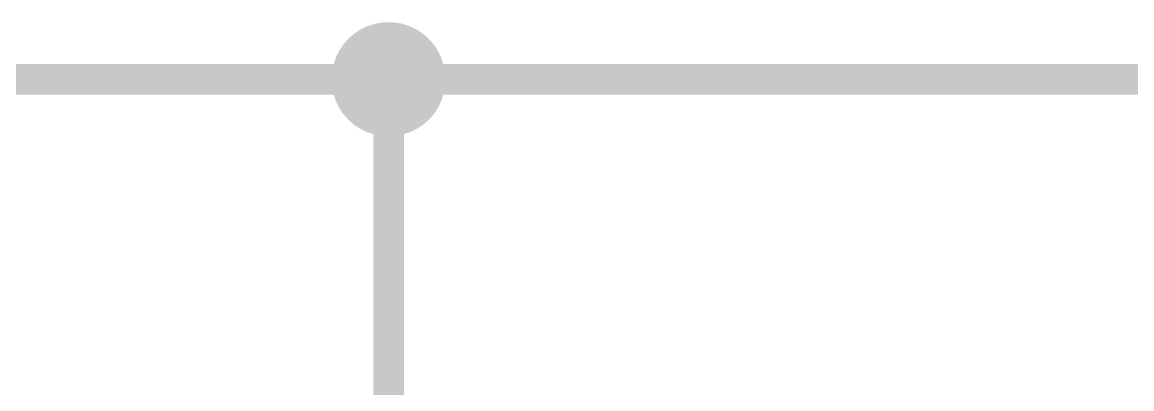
# Model space of a CAD drawing. Header units: millimetres. Extents: x 0 to 9.5, y 0 to 7.5.
# Drawn here: x 1.4595 to 1.8866, y 5.2808 to 5.4219 of the extents above; entities that cross this region are included whole.
import ezdxf

# ---------------------------------------------------------------- set-up
doc = ezdxf.new("R2010")
doc.units = ezdxf.units.MM
doc.header["$MEASUREMENT"] = 0
doc.layers.add('Sheet', color=255, linetype='Continuous')

msp = doc.modelspace()

# ---------------------------------------------------------------- linework, layer by layer
at = {"layer": 'Sheet'}
for points, const_width in [([(1.58052, 5.39995), (1.58052, 5.401), (1.58062, 5.40204), (1.58073, 5.40298), (1.58094, 5.40402), (1.58114, 5.40496), (1.58146, 5.4059), (1.58177, 5.40683), (1.58208, 5.40777), (1.5825, 5.40861), (1.58292, 5.40954), (1.58344, 5.41038), (1.58396, 5.41111), (1.58448, 5.41194), (1.58511, 5.41267), (1.58573, 5.4134), (1.58636, 5.41413), (1.58709, 5.41476), (1.58781, 5.41538), (1.58854, 5.41601), (1.58938, 5.41653), (1.59011, 5.41705), (1.59094, 5.41757), (1.59188, 5.41799), (1.59271, 5.4184), (1.59365, 5.41872), (1.59459, 5.41903), (1.59553, 5.41934), (1.59647, 5.41955), (1.59751, 5.41976), (1.59845, 5.41986), (1.59949, 5.41997), (1.60053, 5.41997)], 0.0039), ([(1.58052, 5.39995), (1.58052, 5.401), (1.58062, 5.40204), (1.58073, 5.40298), (1.58094, 5.40402), (1.58114, 5.40496), (1.58146, 5.4059), (1.58177, 5.40683), (1.58208, 5.40777), (1.5825, 5.40861), (1.58292, 5.40954), (1.58344, 5.41038), (1.58396, 5.41111), (1.58448, 5.41194), (1.58511, 5.41267), (1.58573, 5.4134), (1.58636, 5.41413), (1.58709, 5.41476), (1.58781, 5.41538), (1.58854, 5.41601), (1.58938, 5.41653), (1.59011, 5.41705), (1.59094, 5.41757), (1.59188, 5.41799), (1.59271, 5.4184), (1.59365, 5.41872), (1.59459, 5.41903), (1.59553, 5.41934), (1.59647, 5.41955), (1.59751, 5.41976), (1.59845, 5.41986), (1.59949, 5.41997), (1.60053, 5.41997)], 0.0039), ([(1.58052, 5.39995), (1.58052, 5.401), (1.58062, 5.40204), (1.58073, 5.40298), (1.58094, 5.40402), (1.58114, 5.40496), (1.58146, 5.4059), (1.58177, 5.40683), (1.58208, 5.40777), (1.5825, 5.40861), (1.58292, 5.40954), (1.58344, 5.41038), (1.58396, 5.41111), (1.58448, 5.41194), (1.58511, 5.41267), (1.58573, 5.4134), (1.58636, 5.41413), (1.58709, 5.41476), (1.58781, 5.41538), (1.58854, 5.41601), (1.58938, 5.41653), (1.59011, 5.41705), (1.59094, 5.41757), (1.59188, 5.41799), (1.59271, 5.4184), (1.59365, 5.41872), (1.59459, 5.41903), (1.59553, 5.41934), (1.59647, 5.41955), (1.59751, 5.41976), (1.59845, 5.41986), (1.59949, 5.41997), (1.60053, 5.41997)], 0.0039), ([(1.58052, 5.39995), (1.58052, 5.401), (1.58062, 5.40204), (1.58073, 5.40298), (1.58094, 5.40402), (1.58114, 5.40496), (1.58146, 5.4059), (1.58177, 5.40683), (1.58208, 5.40777), (1.5825, 5.40861), (1.58292, 5.40954), (1.58344, 5.41038), (1.58396, 5.41111), (1.58448, 5.41194), (1.58511, 5.41267), (1.58573, 5.4134), (1.58636, 5.41413), (1.58709, 5.41476), (1.58781, 5.41538), (1.58854, 5.41601), (1.58938, 5.41653), (1.59011, 5.41705), (1.59094, 5.41757), (1.59188, 5.41799), (1.59271, 5.4184), (1.59365, 5.41872), (1.59459, 5.41903), (1.59553, 5.41934), (1.59647, 5.41955), (1.59751, 5.41976), (1.59845, 5.41986), (1.59949, 5.41997), (1.60053, 5.41997)], 0.0039), ([(1.58052, 5.39995), (1.58052, 5.401), (1.58062, 5.40204), (1.58073, 5.40298), (1.58094, 5.40402), (1.58114, 5.40496), (1.58146, 5.4059), (1.58177, 5.40683), (1.58208, 5.40777), (1.5825, 5.40861), (1.58292, 5.40954), (1.58344, 5.41038), (1.58396, 5.41111), (1.58448, 5.41194), (1.58511, 5.41267), (1.58573, 5.4134), (1.58636, 5.41413), (1.58709, 5.41476), (1.58781, 5.41538), (1.58854, 5.41601), (1.58938, 5.41653), (1.59011, 5.41705), (1.59094, 5.41757), (1.59188, 5.41799), (1.59271, 5.4184), (1.59365, 5.41872), (1.59459, 5.41903), (1.59553, 5.41934), (1.59647, 5.41955), (1.59751, 5.41976), (1.59845, 5.41986), (1.59949, 5.41997), (1.60053, 5.41997)], 0.0039), ([(1.58052, 5.39995), (1.58052, 5.401), (1.58062, 5.40204), (1.58073, 5.40298), (1.58094, 5.40402), (1.58114, 5.40496), (1.58146, 5.4059), (1.58177, 5.40683), (1.58208, 5.40777), (1.5825, 5.40861), (1.58292, 5.40954), (1.58344, 5.41038), (1.58396, 5.41111), (1.58448, 5.41194), (1.58511, 5.41267), (1.58573, 5.4134), (1.58636, 5.41413), (1.58709, 5.41476), (1.58781, 5.41538), (1.58854, 5.41601), (1.58938, 5.41653), (1.59011, 5.41705), (1.59094, 5.41757), (1.59188, 5.41799), (1.59271, 5.4184), (1.59365, 5.41872), (1.59459, 5.41903), (1.59553, 5.41934), (1.59647, 5.41955), (1.59751, 5.41976), (1.59845, 5.41986), (1.59949, 5.41997), (1.60053, 5.41997)], 0.0039), ([(1.58052, 5.39995), (1.58052, 5.401), (1.58062, 5.40204), (1.58073, 5.40298), (1.58094, 5.40402), (1.58114, 5.40496), (1.58146, 5.4059), (1.58177, 5.40683), (1.58208, 5.40777), (1.5825, 5.40861), (1.58292, 5.40954), (1.58344, 5.41038), (1.58396, 5.41111), (1.58448, 5.41194), (1.58511, 5.41267), (1.58573, 5.4134), (1.58636, 5.41413), (1.58709, 5.41476), (1.58781, 5.41538), (1.58854, 5.41601), (1.58938, 5.41653), (1.59011, 5.41705), (1.59094, 5.41757), (1.59188, 5.41799), (1.59271, 5.4184), (1.59365, 5.41872), (1.59459, 5.41903), (1.59553, 5.41934), (1.59647, 5.41955), (1.59751, 5.41976), (1.59845, 5.41986), (1.59949, 5.41997), (1.60053, 5.41997)], 0.0039), ([(1.58052, 5.39995), (1.58052, 5.401), (1.58062, 5.40204), (1.58073, 5.40298), (1.58094, 5.40402), (1.58114, 5.40496), (1.58146, 5.4059), (1.58177, 5.40683), (1.58208, 5.40777), (1.5825, 5.40861), (1.58292, 5.40954), (1.58344, 5.41038), (1.58396, 5.41111), (1.58448, 5.41194), (1.58511, 5.41267), (1.58573, 5.4134), (1.58636, 5.41413), (1.58709, 5.41476), (1.58781, 5.41538), (1.58854, 5.41601), (1.58938, 5.41653), (1.59011, 5.41705), (1.59094, 5.41757), (1.59188, 5.41799), (1.59271, 5.4184), (1.59365, 5.41872), (1.59459, 5.41903), (1.59553, 5.41934), (1.59647, 5.41955), (1.59751, 5.41976), (1.59845, 5.41986), (1.59949, 5.41997), (1.60053, 5.41997)], 0.0039), ([(1.58052, 5.39995), (1.58052, 5.401), (1.58062, 5.40204), (1.58073, 5.40298), (1.58094, 5.40402), (1.58114, 5.40496), (1.58146, 5.4059), (1.58177, 5.40683), (1.58208, 5.40777), (1.5825, 5.40861), (1.58292, 5.40954), (1.58344, 5.41038), (1.58396, 5.41111), (1.58448, 5.41194), (1.58511, 5.41267), (1.58573, 5.4134), (1.58636, 5.41413), (1.58709, 5.41476), (1.58781, 5.41538), (1.58854, 5.41601), (1.58938, 5.41653), (1.59011, 5.41705), (1.59094, 5.41757), (1.59188, 5.41799), (1.59271, 5.4184), (1.59365, 5.41872), (1.59459, 5.41903), (1.59553, 5.41934), (1.59647, 5.41955), (1.59751, 5.41976), (1.59845, 5.41986), (1.59949, 5.41997), (1.60053, 5.41997)], 0.0039), ([(1.58052, 5.39995), (1.58052, 5.401), (1.58062, 5.40204), (1.58073, 5.40298), (1.58094, 5.40402), (1.58114, 5.40496), (1.58146, 5.4059), (1.58177, 5.40683), (1.58208, 5.40777), (1.5825, 5.40861), (1.58292, 5.40954), (1.58344, 5.41038), (1.58396, 5.41111), (1.58448, 5.41194), (1.58511, 5.41267), (1.58573, 5.4134), (1.58636, 5.41413), (1.58709, 5.41476), (1.58781, 5.41538), (1.58854, 5.41601), (1.58938, 5.41653), (1.59011, 5.41705), (1.59094, 5.41757), (1.59188, 5.41799), (1.59271, 5.4184), (1.59365, 5.41872), (1.59459, 5.41903), (1.59553, 5.41934), (1.59647, 5.41955), (1.59751, 5.41976), (1.59845, 5.41986), (1.59949, 5.41997), (1.60053, 5.41997)], 0.0039), ([(1.58052, 5.39995), (1.58052, 5.401), (1.58062, 5.40204), (1.58073, 5.40298), (1.58094, 5.40402), (1.58114, 5.40496), (1.58146, 5.4059), (1.58177, 5.40683), (1.58208, 5.40777), (1.5825, 5.40861), (1.58292, 5.40954), (1.58344, 5.41038), (1.58396, 5.41111), (1.58448, 5.41194), (1.58511, 5.41267), (1.58573, 5.4134), (1.58636, 5.41413), (1.58709, 5.41476), (1.58781, 5.41538), (1.58854, 5.41601), (1.58938, 5.41653), (1.59011, 5.41705), (1.59094, 5.41757), (1.59188, 5.41799), (1.59271, 5.4184), (1.59365, 5.41872), (1.59459, 5.41903), (1.59553, 5.41934), (1.59647, 5.41955), (1.59751, 5.41976), (1.59845, 5.41986), (1.59949, 5.41997), (1.60053, 5.41997)], 0.0039), ([(1.58052, 5.39995), (1.58052, 5.401), (1.58062, 5.40204), (1.58073, 5.40298), (1.58094, 5.40402), (1.58114, 5.40496), (1.58146, 5.4059), (1.58177, 5.40683), (1.58208, 5.40777), (1.5825, 5.40861), (1.58292, 5.40954), (1.58344, 5.41038), (1.58396, 5.41111), (1.58448, 5.41194), (1.58511, 5.41267), (1.58573, 5.4134), (1.58636, 5.41413), (1.58709, 5.41476), (1.58781, 5.41538), (1.58854, 5.41601), (1.58938, 5.41653), (1.59011, 5.41705), (1.59094, 5.41757), (1.59188, 5.41799), (1.59271, 5.4184), (1.59365, 5.41872), (1.59459, 5.41903), (1.59553, 5.41934), (1.59647, 5.41955), (1.59751, 5.41976), (1.59845, 5.41986), (1.59949, 5.41997), (1.60053, 5.41997)], 0.0039), ([(1.60053, 5.41997), (1.60053, 5.41997)], 0.0039), ([(1.60053, 5.41997), (1.60157, 5.41997), (1.60261, 5.41986), (1.60355, 5.41976), (1.60459, 5.41955), (1.60553, 5.41934), (1.60647, 5.41903), (1.60741, 5.41872), (1.60835, 5.4184), (1.60918, 5.41799), (1.61001, 5.41757), (1.61085, 5.41705), (1.61168, 5.41653), (1.61241, 5.41601), (1.61324, 5.41538), (1.61397, 5.41476), (1.6146, 5.41413), (1.61533, 5.4134), (1.61595, 5.41267), (1.61648, 5.41194), (1.6171, 5.41111), (1.61752, 5.41038), (1.61804, 5.40954), (1.61846, 5.40861), (1.61887, 5.40777), (1.61919, 5.40683), (1.6195, 5.4059), (1.61981, 5.40496), (1.62002, 5.40402), (1.62023, 5.40298), (1.62033, 5.40204), (1.62044, 5.401), (1.62044, 5.39995)], 0.0039), ([(1.60053, 5.41997), (1.60053, 5.41997)], 0.0039), ([(1.60053, 5.41997), (1.60157, 5.41997), (1.60261, 5.41986), (1.60355, 5.41976), (1.60459, 5.41955), (1.60553, 5.41934), (1.60647, 5.41903), (1.60741, 5.41872), (1.60835, 5.4184), (1.60918, 5.41799), (1.61001, 5.41757), (1.61085, 5.41705), (1.61168, 5.41653), (1.61241, 5.41601), (1.61324, 5.41538), (1.61397, 5.41476), (1.6146, 5.41413), (1.61533, 5.4134), (1.61595, 5.41267), (1.61648, 5.41194), (1.6171, 5.41111), (1.61752, 5.41038), (1.61804, 5.40954), (1.61846, 5.40861), (1.61887, 5.40777), (1.61919, 5.40683), (1.6195, 5.4059), (1.61981, 5.40496), (1.62002, 5.40402), (1.62023, 5.40298), (1.62033, 5.40204), (1.62044, 5.401), (1.62044, 5.39995)], 0.0039), ([(1.60053, 5.41997), (1.60053, 5.41997)], 0.0039), ([(1.60053, 5.41997), (1.60157, 5.41997), (1.60261, 5.41986), (1.60355, 5.41976), (1.60459, 5.41955), (1.60553, 5.41934), (1.60647, 5.41903), (1.60741, 5.41872), (1.60835, 5.4184), (1.60918, 5.41799), (1.61001, 5.41757), (1.61085, 5.41705), (1.61168, 5.41653), (1.61241, 5.41601), (1.61324, 5.41538), (1.61397, 5.41476), (1.6146, 5.41413), (1.61533, 5.4134), (1.61595, 5.41267), (1.61648, 5.41194), (1.6171, 5.41111), (1.61752, 5.41038), (1.61804, 5.40954), (1.61846, 5.40861), (1.61887, 5.40777), (1.61919, 5.40683), (1.6195, 5.4059), (1.61981, 5.40496), (1.62002, 5.40402), (1.62023, 5.40298), (1.62033, 5.40204), (1.62044, 5.401), (1.62044, 5.39995)], 0.0039), ([(1.60053, 5.41997), (1.60053, 5.41997)], 0.0039), ([(1.60053, 5.41997), (1.60157, 5.41997), (1.60261, 5.41986), (1.60355, 5.41976), (1.60459, 5.41955), (1.60553, 5.41934), (1.60647, 5.41903), (1.60741, 5.41872), (1.60835, 5.4184), (1.60918, 5.41799), (1.61001, 5.41757), (1.61085, 5.41705), (1.61168, 5.41653), (1.61241, 5.41601), (1.61324, 5.41538), (1.61397, 5.41476), (1.6146, 5.41413), (1.61533, 5.4134), (1.61595, 5.41267), (1.61648, 5.41194), (1.6171, 5.41111), (1.61752, 5.41038), (1.61804, 5.40954), (1.61846, 5.40861), (1.61887, 5.40777), (1.61919, 5.40683), (1.6195, 5.4059), (1.61981, 5.40496), (1.62002, 5.40402), (1.62023, 5.40298), (1.62033, 5.40204), (1.62044, 5.401), (1.62044, 5.39995)], 0.0039), ([(1.60053, 5.41997), (1.60053, 5.41997)], 0.0039), ([(1.60053, 5.41997), (1.60157, 5.41997), (1.60261, 5.41986), (1.60355, 5.41976), (1.60459, 5.41955), (1.60553, 5.41934), (1.60647, 5.41903), (1.60741, 5.41872), (1.60835, 5.4184), (1.60918, 5.41799), (1.61001, 5.41757), (1.61085, 5.41705), (1.61168, 5.41653), (1.61241, 5.41601), (1.61324, 5.41538), (1.61397, 5.41476), (1.6146, 5.41413), (1.61533, 5.4134), (1.61595, 5.41267), (1.61648, 5.41194), (1.6171, 5.41111), (1.61752, 5.41038), (1.61804, 5.40954), (1.61846, 5.40861), (1.61887, 5.40777), (1.61919, 5.40683), (1.6195, 5.4059), (1.61981, 5.40496), (1.62002, 5.40402), (1.62023, 5.40298), (1.62033, 5.40204), (1.62044, 5.401), (1.62044, 5.39995)], 0.0039), ([(1.60053, 5.41997), (1.60053, 5.41997)], 0.0039), ([(1.60053, 5.41997), (1.60157, 5.41997), (1.60261, 5.41986), (1.60355, 5.41976), (1.60459, 5.41955), (1.60553, 5.41934), (1.60647, 5.41903), (1.60741, 5.41872), (1.60835, 5.4184), (1.60918, 5.41799), (1.61001, 5.41757), (1.61085, 5.41705), (1.61168, 5.41653), (1.61241, 5.41601), (1.61324, 5.41538), (1.61397, 5.41476), (1.6146, 5.41413), (1.61533, 5.4134), (1.61595, 5.41267), (1.61648, 5.41194), (1.6171, 5.41111), (1.61752, 5.41038), (1.61804, 5.40954), (1.61846, 5.40861), (1.61887, 5.40777), (1.61919, 5.40683), (1.6195, 5.4059), (1.61981, 5.40496), (1.62002, 5.40402), (1.62023, 5.40298), (1.62033, 5.40204), (1.62044, 5.401), (1.62044, 5.39995)], 0.0039), ([(1.60053, 5.41997), (1.60053, 5.41997)], 0.0039), ([(1.60053, 5.41997), (1.60157, 5.41997), (1.60261, 5.41986), (1.60355, 5.41976), (1.60459, 5.41955), (1.60553, 5.41934), (1.60647, 5.41903), (1.60741, 5.41872), (1.60835, 5.4184), (1.60918, 5.41799), (1.61001, 5.41757), (1.61085, 5.41705), (1.61168, 5.41653), (1.61241, 5.41601), (1.61324, 5.41538), (1.61397, 5.41476), (1.6146, 5.41413), (1.61533, 5.4134), (1.61595, 5.41267), (1.61648, 5.41194), (1.6171, 5.41111), (1.61752, 5.41038), (1.61804, 5.40954), (1.61846, 5.40861), (1.61887, 5.40777), (1.61919, 5.40683), (1.6195, 5.4059), (1.61981, 5.40496), (1.62002, 5.40402), (1.62023, 5.40298), (1.62033, 5.40204), (1.62044, 5.401), (1.62044, 5.39995)], 0.0039), ([(1.60053, 5.41997), (1.60053, 5.41997)], 0.0039), ([(1.60053, 5.41997), (1.60157, 5.41997), (1.60261, 5.41986), (1.60355, 5.41976), (1.60459, 5.41955), (1.60553, 5.41934), (1.60647, 5.41903), (1.60741, 5.41872), (1.60835, 5.4184), (1.60918, 5.41799), (1.61001, 5.41757), (1.61085, 5.41705), (1.61168, 5.41653), (1.61241, 5.41601), (1.61324, 5.41538), (1.61397, 5.41476), (1.6146, 5.41413), (1.61533, 5.4134), (1.61595, 5.41267), (1.61648, 5.41194), (1.6171, 5.41111), (1.61752, 5.41038), (1.61804, 5.40954), (1.61846, 5.40861), (1.61887, 5.40777), (1.61919, 5.40683), (1.6195, 5.4059), (1.61981, 5.40496), (1.62002, 5.40402), (1.62023, 5.40298), (1.62033, 5.40204), (1.62044, 5.401), (1.62044, 5.39995)], 0.0039), ([(1.60053, 5.41997), (1.60053, 5.41997)], 0.0039), ([(1.60053, 5.41997), (1.60157, 5.41997), (1.60261, 5.41986), (1.60355, 5.41976), (1.60459, 5.41955), (1.60553, 5.41934), (1.60647, 5.41903), (1.60741, 5.41872), (1.60835, 5.4184), (1.60918, 5.41799), (1.61001, 5.41757), (1.61085, 5.41705), (1.61168, 5.41653), (1.61241, 5.41601), (1.61324, 5.41538), (1.61397, 5.41476), (1.6146, 5.41413), (1.61533, 5.4134), (1.61595, 5.41267), (1.61648, 5.41194), (1.6171, 5.41111), (1.61752, 5.41038), (1.61804, 5.40954), (1.61846, 5.40861), (1.61887, 5.40777), (1.61919, 5.40683), (1.6195, 5.4059), (1.61981, 5.40496), (1.62002, 5.40402), (1.62023, 5.40298), (1.62033, 5.40204), (1.62044, 5.401), (1.62044, 5.39995)], 0.0039), ([(1.60053, 5.41997), (1.60053, 5.41997)], 0.0039), ([(1.60053, 5.41997), (1.60157, 5.41997), (1.60261, 5.41986), (1.60355, 5.41976), (1.60459, 5.41955), (1.60553, 5.41934), (1.60647, 5.41903), (1.60741, 5.41872), (1.60835, 5.4184), (1.60918, 5.41799), (1.61001, 5.41757), (1.61085, 5.41705), (1.61168, 5.41653), (1.61241, 5.41601), (1.61324, 5.41538), (1.61397, 5.41476), (1.6146, 5.41413), (1.61533, 5.4134), (1.61595, 5.41267), (1.61648, 5.41194), (1.6171, 5.41111), (1.61752, 5.41038), (1.61804, 5.40954), (1.61846, 5.40861), (1.61887, 5.40777), (1.61919, 5.40683), (1.6195, 5.4059), (1.61981, 5.40496), (1.62002, 5.40402), (1.62023, 5.40298), (1.62033, 5.40204), (1.62044, 5.401), (1.62044, 5.39995)], 0.0039), ([(1.60053, 5.41997), (1.60053, 5.41997)], 0.0039), ([(1.60053, 5.41997), (1.60157, 5.41997), (1.60261, 5.41986), (1.60355, 5.41976), (1.60459, 5.41955), (1.60553, 5.41934), (1.60647, 5.41903), (1.60741, 5.41872), (1.60835, 5.4184), (1.60918, 5.41799), (1.61001, 5.41757), (1.61085, 5.41705), (1.61168, 5.41653), (1.61241, 5.41601), (1.61324, 5.41538), (1.61397, 5.41476), (1.6146, 5.41413), (1.61533, 5.4134), (1.61595, 5.41267), (1.61648, 5.41194), (1.6171, 5.41111), (1.61752, 5.41038), (1.61804, 5.40954), (1.61846, 5.40861), (1.61887, 5.40777), (1.61919, 5.40683), (1.6195, 5.4059), (1.61981, 5.40496), (1.62002, 5.40402), (1.62023, 5.40298), (1.62033, 5.40204), (1.62044, 5.401), (1.62044, 5.39995)], 0.0039), ([(1.60053, 5.41997), (1.60053, 5.41997)], 0.0039), ([(1.60053, 5.41997), (1.60157, 5.41997), (1.60261, 5.41986), (1.60355, 5.41976), (1.60459, 5.41955), (1.60553, 5.41934), (1.60647, 5.41903), (1.60741, 5.41872), (1.60835, 5.4184), (1.60918, 5.41799), (1.61001, 5.41757), (1.61085, 5.41705), (1.61168, 5.41653), (1.61241, 5.41601), (1.61324, 5.41538), (1.61397, 5.41476), (1.6146, 5.41413), (1.61533, 5.4134), (1.61595, 5.41267), (1.61648, 5.41194), (1.6171, 5.41111), (1.61752, 5.41038), (1.61804, 5.40954), (1.61846, 5.40861), (1.61887, 5.40777), (1.61919, 5.40683), (1.6195, 5.4059), (1.61981, 5.40496), (1.62002, 5.40402), (1.62023, 5.40298), (1.62033, 5.40204), (1.62044, 5.401), (1.62044, 5.39995)], 0.0039), ([(0.80063, 5.39995), (0.90058, 5.39995), (1.60053, 5.39995)], 0.0118), ([(1.60053, 5.39995), (2.20043, 5.39995), (2.20043, 5.29999)], 0.0118), ([(1.60053, 5.39995), (1.60053, 5.19992)], 0.0118), ([(1.60053, 5.37994), (1.59949, 5.37994), (1.59845, 5.38005), (1.59751, 5.38015), (1.59647, 5.38036), (1.59553, 5.38057), (1.59459, 5.38088), (1.59365, 5.38119), (1.59271, 5.3815), (1.59188, 5.38192), (1.59094, 5.38234), (1.59011, 5.38286), (1.58938, 5.38338), (1.58854, 5.3839), (1.58781, 5.38453), (1.58709, 5.38515), (1.58636, 5.38578), (1.58573, 5.38651), (1.58511, 5.38724), (1.58448, 5.38797), (1.58396, 5.3888), (1.58344, 5.38953), (1.58292, 5.39036), (1.5825, 5.3913), (1.58208, 5.39214), (1.58177, 5.39307), (1.58146, 5.39401), (1.58114, 5.39495), (1.58094, 5.39589), (1.58073, 5.39693), (1.58062, 5.39787), (1.58052, 5.39891), (1.58052, 5.39995)], 0.0039), ([(1.58052, 5.39995), (1.58052, 5.39995)], 0.0039), ([(1.60053, 5.37994), (1.59949, 5.37994), (1.59845, 5.38005), (1.59751, 5.38015), (1.59647, 5.38036), (1.59553, 5.38057), (1.59459, 5.38088), (1.59365, 5.38119), (1.59271, 5.3815), (1.59188, 5.38192), (1.59094, 5.38234), (1.59011, 5.38286), (1.58938, 5.38338), (1.58854, 5.3839), (1.58781, 5.38453), (1.58709, 5.38515), (1.58636, 5.38578), (1.58573, 5.38651), (1.58511, 5.38724), (1.58448, 5.38797), (1.58396, 5.3888), (1.58344, 5.38953), (1.58292, 5.39036), (1.5825, 5.3913), (1.58208, 5.39214), (1.58177, 5.39307), (1.58146, 5.39401), (1.58114, 5.39495), (1.58094, 5.39589), (1.58073, 5.39693), (1.58062, 5.39787), (1.58052, 5.39891), (1.58052, 5.39995)], 0.0039), ([(1.58052, 5.39995), (1.58052, 5.39995)], 0.0039), ([(1.60053, 5.37994), (1.59949, 5.37994), (1.59845, 5.38005), (1.59751, 5.38015), (1.59647, 5.38036), (1.59553, 5.38057), (1.59459, 5.38088), (1.59365, 5.38119), (1.59271, 5.3815), (1.59188, 5.38192), (1.59094, 5.38234), (1.59011, 5.38286), (1.58938, 5.38338), (1.58854, 5.3839), (1.58781, 5.38453), (1.58709, 5.38515), (1.58636, 5.38578), (1.58573, 5.38651), (1.58511, 5.38724), (1.58448, 5.38797), (1.58396, 5.3888), (1.58344, 5.38953), (1.58292, 5.39036), (1.5825, 5.3913), (1.58208, 5.39214), (1.58177, 5.39307), (1.58146, 5.39401), (1.58114, 5.39495), (1.58094, 5.39589), (1.58073, 5.39693), (1.58062, 5.39787), (1.58052, 5.39891), (1.58052, 5.39995)], 0.0039), ([(1.58052, 5.39995), (1.58052, 5.39995)], 0.0039), ([(1.60053, 5.37994), (1.59949, 5.37994), (1.59845, 5.38005), (1.59751, 5.38015), (1.59647, 5.38036), (1.59553, 5.38057), (1.59459, 5.38088), (1.59365, 5.38119), (1.59271, 5.3815), (1.59188, 5.38192), (1.59094, 5.38234), (1.59011, 5.38286), (1.58938, 5.38338), (1.58854, 5.3839), (1.58781, 5.38453), (1.58709, 5.38515), (1.58636, 5.38578), (1.58573, 5.38651), (1.58511, 5.38724), (1.58448, 5.38797), (1.58396, 5.3888), (1.58344, 5.38953), (1.58292, 5.39036), (1.5825, 5.3913), (1.58208, 5.39214), (1.58177, 5.39307), (1.58146, 5.39401), (1.58114, 5.39495), (1.58094, 5.39589), (1.58073, 5.39693), (1.58062, 5.39787), (1.58052, 5.39891), (1.58052, 5.39995)], 0.0039), ([(1.58052, 5.39995), (1.58052, 5.39995)], 0.0039), ([(1.60053, 5.37994), (1.59949, 5.37994), (1.59845, 5.38005), (1.59751, 5.38015), (1.59647, 5.38036), (1.59553, 5.38057), (1.59459, 5.38088), (1.59365, 5.38119), (1.59271, 5.3815), (1.59188, 5.38192), (1.59094, 5.38234), (1.59011, 5.38286), (1.58938, 5.38338), (1.58854, 5.3839), (1.58781, 5.38453), (1.58709, 5.38515), (1.58636, 5.38578), (1.58573, 5.38651), (1.58511, 5.38724), (1.58448, 5.38797), (1.58396, 5.3888), (1.58344, 5.38953), (1.58292, 5.39036), (1.5825, 5.3913), (1.58208, 5.39214), (1.58177, 5.39307), (1.58146, 5.39401), (1.58114, 5.39495), (1.58094, 5.39589), (1.58073, 5.39693), (1.58062, 5.39787), (1.58052, 5.39891), (1.58052, 5.39995)], 0.0039), ([(1.58052, 5.39995), (1.58052, 5.39995)], 0.0039), ([(1.60053, 5.37994), (1.59949, 5.37994), (1.59845, 5.38005), (1.59751, 5.38015), (1.59647, 5.38036), (1.59553, 5.38057), (1.59459, 5.38088), (1.59365, 5.38119), (1.59271, 5.3815), (1.59188, 5.38192), (1.59094, 5.38234), (1.59011, 5.38286), (1.58938, 5.38338), (1.58854, 5.3839), (1.58781, 5.38453), (1.58709, 5.38515), (1.58636, 5.38578), (1.58573, 5.38651), (1.58511, 5.38724), (1.58448, 5.38797), (1.58396, 5.3888), (1.58344, 5.38953), (1.58292, 5.39036), (1.5825, 5.3913), (1.58208, 5.39214), (1.58177, 5.39307), (1.58146, 5.39401), (1.58114, 5.39495), (1.58094, 5.39589), (1.58073, 5.39693), (1.58062, 5.39787), (1.58052, 5.39891), (1.58052, 5.39995)], 0.0039), ([(1.58052, 5.39995), (1.58052, 5.39995)], 0.0039), ([(1.60053, 5.37994), (1.59949, 5.37994), (1.59845, 5.38005), (1.59751, 5.38015), (1.59647, 5.38036), (1.59553, 5.38057), (1.59459, 5.38088), (1.59365, 5.38119), (1.59271, 5.3815), (1.59188, 5.38192), (1.59094, 5.38234), (1.59011, 5.38286), (1.58938, 5.38338), (1.58854, 5.3839), (1.58781, 5.38453), (1.58709, 5.38515), (1.58636, 5.38578), (1.58573, 5.38651), (1.58511, 5.38724), (1.58448, 5.38797), (1.58396, 5.3888), (1.58344, 5.38953), (1.58292, 5.39036), (1.5825, 5.3913), (1.58208, 5.39214), (1.58177, 5.39307), (1.58146, 5.39401), (1.58114, 5.39495), (1.58094, 5.39589), (1.58073, 5.39693), (1.58062, 5.39787), (1.58052, 5.39891), (1.58052, 5.39995)], 0.0039), ([(1.58052, 5.39995), (1.58052, 5.39995)], 0.0039), ([(1.60053, 5.37994), (1.59949, 5.37994), (1.59845, 5.38005), (1.59751, 5.38015), (1.59647, 5.38036), (1.59553, 5.38057), (1.59459, 5.38088), (1.59365, 5.38119), (1.59271, 5.3815), (1.59188, 5.38192), (1.59094, 5.38234), (1.59011, 5.38286), (1.58938, 5.38338), (1.58854, 5.3839), (1.58781, 5.38453), (1.58709, 5.38515), (1.58636, 5.38578), (1.58573, 5.38651), (1.58511, 5.38724), (1.58448, 5.38797), (1.58396, 5.3888), (1.58344, 5.38953), (1.58292, 5.39036), (1.5825, 5.3913), (1.58208, 5.39214), (1.58177, 5.39307), (1.58146, 5.39401), (1.58114, 5.39495), (1.58094, 5.39589), (1.58073, 5.39693), (1.58062, 5.39787), (1.58052, 5.39891), (1.58052, 5.39995)], 0.0039), ([(1.58052, 5.39995), (1.58052, 5.39995)], 0.0039), ([(1.60053, 5.37994), (1.59949, 5.37994), (1.59845, 5.38005), (1.59751, 5.38015), (1.59647, 5.38036), (1.59553, 5.38057), (1.59459, 5.38088), (1.59365, 5.38119), (1.59271, 5.3815), (1.59188, 5.38192), (1.59094, 5.38234), (1.59011, 5.38286), (1.58938, 5.38338), (1.58854, 5.3839), (1.58781, 5.38453), (1.58709, 5.38515), (1.58636, 5.38578), (1.58573, 5.38651), (1.58511, 5.38724), (1.58448, 5.38797), (1.58396, 5.3888), (1.58344, 5.38953), (1.58292, 5.39036), (1.5825, 5.3913), (1.58208, 5.39214), (1.58177, 5.39307), (1.58146, 5.39401), (1.58114, 5.39495), (1.58094, 5.39589), (1.58073, 5.39693), (1.58062, 5.39787), (1.58052, 5.39891), (1.58052, 5.39995)], 0.0039), ([(1.58052, 5.39995), (1.58052, 5.39995)], 0.0039), ([(1.60053, 5.37994), (1.59949, 5.37994), (1.59845, 5.38005), (1.59751, 5.38015), (1.59647, 5.38036), (1.59553, 5.38057), (1.59459, 5.38088), (1.59365, 5.38119), (1.59271, 5.3815), (1.59188, 5.38192), (1.59094, 5.38234), (1.59011, 5.38286), (1.58938, 5.38338), (1.58854, 5.3839), (1.58781, 5.38453), (1.58709, 5.38515), (1.58636, 5.38578), (1.58573, 5.38651), (1.58511, 5.38724), (1.58448, 5.38797), (1.58396, 5.3888), (1.58344, 5.38953), (1.58292, 5.39036), (1.5825, 5.3913), (1.58208, 5.39214), (1.58177, 5.39307), (1.58146, 5.39401), (1.58114, 5.39495), (1.58094, 5.39589), (1.58073, 5.39693), (1.58062, 5.39787), (1.58052, 5.39891), (1.58052, 5.39995)], 0.0039), ([(1.58052, 5.39995), (1.58052, 5.39995)], 0.0039), ([(1.60053, 5.37994), (1.59949, 5.37994), (1.59845, 5.38005), (1.59751, 5.38015), (1.59647, 5.38036), (1.59553, 5.38057), (1.59459, 5.38088), (1.59365, 5.38119), (1.59271, 5.3815), (1.59188, 5.38192), (1.59094, 5.38234), (1.59011, 5.38286), (1.58938, 5.38338), (1.58854, 5.3839), (1.58781, 5.38453), (1.58709, 5.38515), (1.58636, 5.38578), (1.58573, 5.38651), (1.58511, 5.38724), (1.58448, 5.38797), (1.58396, 5.3888), (1.58344, 5.38953), (1.58292, 5.39036), (1.5825, 5.3913), (1.58208, 5.39214), (1.58177, 5.39307), (1.58146, 5.39401), (1.58114, 5.39495), (1.58094, 5.39589), (1.58073, 5.39693), (1.58062, 5.39787), (1.58052, 5.39891), (1.58052, 5.39995)], 0.0039), ([(1.58052, 5.39995), (1.58052, 5.39995)], 0.0039), ([(1.60053, 5.37994), (1.59949, 5.37994), (1.59845, 5.38005), (1.59751, 5.38015), (1.59647, 5.38036), (1.59553, 5.38057), (1.59459, 5.38088), (1.59365, 5.38119), (1.59271, 5.3815), (1.59188, 5.38192), (1.59094, 5.38234), (1.59011, 5.38286), (1.58938, 5.38338), (1.58854, 5.3839), (1.58781, 5.38453), (1.58709, 5.38515), (1.58636, 5.38578), (1.58573, 5.38651), (1.58511, 5.38724), (1.58448, 5.38797), (1.58396, 5.3888), (1.58344, 5.38953), (1.58292, 5.39036), (1.5825, 5.3913), (1.58208, 5.39214), (1.58177, 5.39307), (1.58146, 5.39401), (1.58114, 5.39495), (1.58094, 5.39589), (1.58073, 5.39693), (1.58062, 5.39787), (1.58052, 5.39891), (1.58052, 5.39995)], 0.0039), ([(1.58052, 5.39995), (1.58052, 5.39995)], 0.0039), ([(1.62044, 5.39995), (1.62044, 5.39891), (1.62033, 5.39787), (1.62023, 5.39693), (1.62002, 5.39589), (1.61981, 5.39495), (1.6195, 5.39401), (1.61919, 5.39307), (1.61887, 5.39214), (1.61846, 5.3913), (1.61804, 5.39036), (1.61752, 5.38953), (1.6171, 5.3888), (1.61648, 5.38797), (1.61595, 5.38724), (1.61533, 5.38651), (1.6146, 5.38578), (1.61397, 5.38515), (1.61324, 5.38453), (1.61241, 5.3839), (1.61168, 5.38338), (1.61085, 5.38286), (1.61001, 5.38234), (1.60918, 5.38192), (1.60835, 5.3815), (1.60741, 5.38119), (1.60647, 5.38088), (1.60553, 5.38057), (1.60459, 5.38036), (1.60355, 5.38015), (1.60261, 5.38005), (1.60157, 5.37994), (1.60053, 5.37994)], 0.0039), ([(1.62044, 5.39995), (1.62044, 5.39891), (1.62033, 5.39787), (1.62023, 5.39693), (1.62002, 5.39589), (1.61981, 5.39495), (1.6195, 5.39401), (1.61919, 5.39307), (1.61887, 5.39214), (1.61846, 5.3913), (1.61804, 5.39036), (1.61752, 5.38953), (1.6171, 5.3888), (1.61648, 5.38797), (1.61595, 5.38724), (1.61533, 5.38651), (1.6146, 5.38578), (1.61397, 5.38515), (1.61324, 5.38453), (1.61241, 5.3839), (1.61168, 5.38338), (1.61085, 5.38286), (1.61001, 5.38234), (1.60918, 5.38192), (1.60835, 5.3815), (1.60741, 5.38119), (1.60647, 5.38088), (1.60553, 5.38057), (1.60459, 5.38036), (1.60355, 5.38015), (1.60261, 5.38005), (1.60157, 5.37994), (1.60053, 5.37994)], 0.0039), ([(1.62044, 5.39995), (1.62044, 5.39891), (1.62033, 5.39787), (1.62023, 5.39693), (1.62002, 5.39589), (1.61981, 5.39495), (1.6195, 5.39401), (1.61919, 5.39307), (1.61887, 5.39214), (1.61846, 5.3913), (1.61804, 5.39036), (1.61752, 5.38953), (1.6171, 5.3888), (1.61648, 5.38797), (1.61595, 5.38724), (1.61533, 5.38651), (1.6146, 5.38578), (1.61397, 5.38515), (1.61324, 5.38453), (1.61241, 5.3839), (1.61168, 5.38338), (1.61085, 5.38286), (1.61001, 5.38234), (1.60918, 5.38192), (1.60835, 5.3815), (1.60741, 5.38119), (1.60647, 5.38088), (1.60553, 5.38057), (1.60459, 5.38036), (1.60355, 5.38015), (1.60261, 5.38005), (1.60157, 5.37994), (1.60053, 5.37994)], 0.0039), ([(1.62044, 5.39995), (1.62044, 5.39891), (1.62033, 5.39787), (1.62023, 5.39693), (1.62002, 5.39589), (1.61981, 5.39495), (1.6195, 5.39401), (1.61919, 5.39307), (1.61887, 5.39214), (1.61846, 5.3913), (1.61804, 5.39036), (1.61752, 5.38953), (1.6171, 5.3888), (1.61648, 5.38797), (1.61595, 5.38724), (1.61533, 5.38651), (1.6146, 5.38578), (1.61397, 5.38515), (1.61324, 5.38453), (1.61241, 5.3839), (1.61168, 5.38338), (1.61085, 5.38286), (1.61001, 5.38234), (1.60918, 5.38192), (1.60835, 5.3815), (1.60741, 5.38119), (1.60647, 5.38088), (1.60553, 5.38057), (1.60459, 5.38036), (1.60355, 5.38015), (1.60261, 5.38005), (1.60157, 5.37994), (1.60053, 5.37994)], 0.0039), ([(1.62044, 5.39995), (1.62044, 5.39891), (1.62033, 5.39787), (1.62023, 5.39693), (1.62002, 5.39589), (1.61981, 5.39495), (1.6195, 5.39401), (1.61919, 5.39307), (1.61887, 5.39214), (1.61846, 5.3913), (1.61804, 5.39036), (1.61752, 5.38953), (1.6171, 5.3888), (1.61648, 5.38797), (1.61595, 5.38724), (1.61533, 5.38651), (1.6146, 5.38578), (1.61397, 5.38515), (1.61324, 5.38453), (1.61241, 5.3839), (1.61168, 5.38338), (1.61085, 5.38286), (1.61001, 5.38234), (1.60918, 5.38192), (1.60835, 5.3815), (1.60741, 5.38119), (1.60647, 5.38088), (1.60553, 5.38057), (1.60459, 5.38036), (1.60355, 5.38015), (1.60261, 5.38005), (1.60157, 5.37994), (1.60053, 5.37994)], 0.0039), ([(1.62044, 5.39995), (1.62044, 5.39891), (1.62033, 5.39787), (1.62023, 5.39693), (1.62002, 5.39589), (1.61981, 5.39495), (1.6195, 5.39401), (1.61919, 5.39307), (1.61887, 5.39214), (1.61846, 5.3913), (1.61804, 5.39036), (1.61752, 5.38953), (1.6171, 5.3888), (1.61648, 5.38797), (1.61595, 5.38724), (1.61533, 5.38651), (1.6146, 5.38578), (1.61397, 5.38515), (1.61324, 5.38453), (1.61241, 5.3839), (1.61168, 5.38338), (1.61085, 5.38286), (1.61001, 5.38234), (1.60918, 5.38192), (1.60835, 5.3815), (1.60741, 5.38119), (1.60647, 5.38088), (1.60553, 5.38057), (1.60459, 5.38036), (1.60355, 5.38015), (1.60261, 5.38005), (1.60157, 5.37994), (1.60053, 5.37994)], 0.0039), ([(1.62044, 5.39995), (1.62044, 5.39891), (1.62033, 5.39787), (1.62023, 5.39693), (1.62002, 5.39589), (1.61981, 5.39495), (1.6195, 5.39401), (1.61919, 5.39307), (1.61887, 5.39214), (1.61846, 5.3913), (1.61804, 5.39036), (1.61752, 5.38953), (1.6171, 5.3888), (1.61648, 5.38797), (1.61595, 5.38724), (1.61533, 5.38651), (1.6146, 5.38578), (1.61397, 5.38515), (1.61324, 5.38453), (1.61241, 5.3839), (1.61168, 5.38338), (1.61085, 5.38286), (1.61001, 5.38234), (1.60918, 5.38192), (1.60835, 5.3815), (1.60741, 5.38119), (1.60647, 5.38088), (1.60553, 5.38057), (1.60459, 5.38036), (1.60355, 5.38015), (1.60261, 5.38005), (1.60157, 5.37994), (1.60053, 5.37994)], 0.0039), ([(1.62044, 5.39995), (1.62044, 5.39891), (1.62033, 5.39787), (1.62023, 5.39693), (1.62002, 5.39589), (1.61981, 5.39495), (1.6195, 5.39401), (1.61919, 5.39307), (1.61887, 5.39214), (1.61846, 5.3913), (1.61804, 5.39036), (1.61752, 5.38953), (1.6171, 5.3888), (1.61648, 5.38797), (1.61595, 5.38724), (1.61533, 5.38651), (1.6146, 5.38578), (1.61397, 5.38515), (1.61324, 5.38453), (1.61241, 5.3839), (1.61168, 5.38338), (1.61085, 5.38286), (1.61001, 5.38234), (1.60918, 5.38192), (1.60835, 5.3815), (1.60741, 5.38119), (1.60647, 5.38088), (1.60553, 5.38057), (1.60459, 5.38036), (1.60355, 5.38015), (1.60261, 5.38005), (1.60157, 5.37994), (1.60053, 5.37994)], 0.0039), ([(1.62044, 5.39995), (1.62044, 5.39891), (1.62033, 5.39787), (1.62023, 5.39693), (1.62002, 5.39589), (1.61981, 5.39495), (1.6195, 5.39401), (1.61919, 5.39307), (1.61887, 5.39214), (1.61846, 5.3913), (1.61804, 5.39036), (1.61752, 5.38953), (1.6171, 5.3888), (1.61648, 5.38797), (1.61595, 5.38724), (1.61533, 5.38651), (1.6146, 5.38578), (1.61397, 5.38515), (1.61324, 5.38453), (1.61241, 5.3839), (1.61168, 5.38338), (1.61085, 5.38286), (1.61001, 5.38234), (1.60918, 5.38192), (1.60835, 5.3815), (1.60741, 5.38119), (1.60647, 5.38088), (1.60553, 5.38057), (1.60459, 5.38036), (1.60355, 5.38015), (1.60261, 5.38005), (1.60157, 5.37994), (1.60053, 5.37994)], 0.0039), ([(1.62044, 5.39995), (1.62044, 5.39891), (1.62033, 5.39787), (1.62023, 5.39693), (1.62002, 5.39589), (1.61981, 5.39495), (1.6195, 5.39401), (1.61919, 5.39307), (1.61887, 5.39214), (1.61846, 5.3913), (1.61804, 5.39036), (1.61752, 5.38953), (1.6171, 5.3888), (1.61648, 5.38797), (1.61595, 5.38724), (1.61533, 5.38651), (1.6146, 5.38578), (1.61397, 5.38515), (1.61324, 5.38453), (1.61241, 5.3839), (1.61168, 5.38338), (1.61085, 5.38286), (1.61001, 5.38234), (1.60918, 5.38192), (1.60835, 5.3815), (1.60741, 5.38119), (1.60647, 5.38088), (1.60553, 5.38057), (1.60459, 5.38036), (1.60355, 5.38015), (1.60261, 5.38005), (1.60157, 5.37994), (1.60053, 5.37994)], 0.0039), ([(1.62044, 5.39995), (1.62044, 5.39891), (1.62033, 5.39787), (1.62023, 5.39693), (1.62002, 5.39589), (1.61981, 5.39495), (1.6195, 5.39401), (1.61919, 5.39307), (1.61887, 5.39214), (1.61846, 5.3913), (1.61804, 5.39036), (1.61752, 5.38953), (1.6171, 5.3888), (1.61648, 5.38797), (1.61595, 5.38724), (1.61533, 5.38651), (1.6146, 5.38578), (1.61397, 5.38515), (1.61324, 5.38453), (1.61241, 5.3839), (1.61168, 5.38338), (1.61085, 5.38286), (1.61001, 5.38234), (1.60918, 5.38192), (1.60835, 5.3815), (1.60741, 5.38119), (1.60647, 5.38088), (1.60553, 5.38057), (1.60459, 5.38036), (1.60355, 5.38015), (1.60261, 5.38005), (1.60157, 5.37994), (1.60053, 5.37994)], 0.0039), ([(1.62044, 5.39995), (1.62044, 5.39891), (1.62033, 5.39787), (1.62023, 5.39693), (1.62002, 5.39589), (1.61981, 5.39495), (1.6195, 5.39401), (1.61919, 5.39307), (1.61887, 5.39214), (1.61846, 5.3913), (1.61804, 5.39036), (1.61752, 5.38953), (1.6171, 5.3888), (1.61648, 5.38797), (1.61595, 5.38724), (1.61533, 5.38651), (1.6146, 5.38578), (1.61397, 5.38515), (1.61324, 5.38453), (1.61241, 5.3839), (1.61168, 5.38338), (1.61085, 5.38286), (1.61001, 5.38234), (1.60918, 5.38192), (1.60835, 5.3815), (1.60741, 5.38119), (1.60647, 5.38088), (1.60553, 5.38057), (1.60459, 5.38036), (1.60355, 5.38015), (1.60261, 5.38005), (1.60157, 5.37994), (1.60053, 5.37994)], 0.0039), ([(1.62044, 5.39995), (1.62044, 5.39995), (1.62044, 5.39995), (1.62044, 5.39995), (1.62044, 5.39995), (1.62044, 5.39995), (1.62044, 5.39995), (1.62044, 5.39995), (1.62044, 5.39995), (1.62044, 5.39995), (1.62044, 5.39995), (1.62044, 5.39995), (1.62044, 5.39995), (1.62044, 5.39995), (1.62044, 5.39995), (1.62044, 5.39995), (1.62044, 5.39995), (1.62044, 5.39995), (1.62044, 5.39995), (1.62044, 5.39995), (1.62044, 5.39995), (1.62044, 5.39995), (1.62044, 5.39995), (1.62044, 5.39995), (1.62044, 5.39995), (1.62044, 5.39995), (1.62044, 5.39995), (1.62044, 5.39995), (1.62044, 5.39995), (1.62044, 5.39995), (1.62044, 5.39995), (1.62044, 5.39995), (1.62044, 5.39995)], 0.0039), ([(1.62044, 5.39995), (1.62044, 5.39995)], 0.0039), ([(1.62044, 5.39995), (1.62044, 5.39995), (1.62044, 5.39995), (1.62044, 5.39995), (1.62044, 5.39995), (1.62044, 5.39995), (1.62044, 5.39995), (1.62044, 5.39995), (1.62044, 5.39995), (1.62044, 5.39995), (1.62044, 5.39995), (1.62044, 5.39995), (1.62044, 5.39995), (1.62044, 5.39995), (1.62044, 5.39995), (1.62044, 5.39995), (1.62044, 5.39995), (1.62044, 5.39995), (1.62044, 5.39995), (1.62044, 5.39995), (1.62044, 5.39995), (1.62044, 5.39995), (1.62044, 5.39995), (1.62044, 5.39995), (1.62044, 5.39995), (1.62044, 5.39995), (1.62044, 5.39995), (1.62044, 5.39995), (1.62044, 5.39995), (1.62044, 5.39995), (1.62044, 5.39995), (1.62044, 5.39995), (1.62044, 5.39995)], 0.0039), ([(1.62044, 5.39995), (1.62044, 5.39995)], 0.0039), ([(1.62044, 5.39995), (1.62044, 5.39995), (1.62044, 5.39995), (1.62044, 5.39995), (1.62044, 5.39995), (1.62044, 5.39995), (1.62044, 5.39995), (1.62044, 5.39995), (1.62044, 5.39995), (1.62044, 5.39995), (1.62044, 5.39995), (1.62044, 5.39995), (1.62044, 5.39995), (1.62044, 5.39995), (1.62044, 5.39995), (1.62044, 5.39995), (1.62044, 5.39995), (1.62044, 5.39995), (1.62044, 5.39995), (1.62044, 5.39995), (1.62044, 5.39995), (1.62044, 5.39995), (1.62044, 5.39995), (1.62044, 5.39995), (1.62044, 5.39995), (1.62044, 5.39995), (1.62044, 5.39995), (1.62044, 5.39995), (1.62044, 5.39995), (1.62044, 5.39995), (1.62044, 5.39995), (1.62044, 5.39995), (1.62044, 5.39995)], 0.0039), ([(1.62044, 5.39995), (1.62044, 5.39995)], 0.0039), ([(1.62044, 5.39995), (1.62044, 5.39995), (1.62044, 5.39995), (1.62044, 5.39995), (1.62044, 5.39995), (1.62044, 5.39995), (1.62044, 5.39995), (1.62044, 5.39995), (1.62044, 5.39995), (1.62044, 5.39995), (1.62044, 5.39995), (1.62044, 5.39995), (1.62044, 5.39995), (1.62044, 5.39995), (1.62044, 5.39995), (1.62044, 5.39995), (1.62044, 5.39995), (1.62044, 5.39995), (1.62044, 5.39995), (1.62044, 5.39995), (1.62044, 5.39995), (1.62044, 5.39995), (1.62044, 5.39995), (1.62044, 5.39995), (1.62044, 5.39995), (1.62044, 5.39995), (1.62044, 5.39995), (1.62044, 5.39995), (1.62044, 5.39995), (1.62044, 5.39995), (1.62044, 5.39995), (1.62044, 5.39995), (1.62044, 5.39995)], 0.0039), ([(1.62044, 5.39995), (1.62044, 5.39995)], 0.0039), ([(1.62044, 5.39995), (1.62044, 5.39995), (1.62044, 5.39995), (1.62044, 5.39995), (1.62044, 5.39995), (1.62044, 5.39995), (1.62044, 5.39995), (1.62044, 5.39995), (1.62044, 5.39995), (1.62044, 5.39995), (1.62044, 5.39995), (1.62044, 5.39995), (1.62044, 5.39995), (1.62044, 5.39995), (1.62044, 5.39995), (1.62044, 5.39995), (1.62044, 5.39995), (1.62044, 5.39995), (1.62044, 5.39995), (1.62044, 5.39995), (1.62044, 5.39995), (1.62044, 5.39995), (1.62044, 5.39995), (1.62044, 5.39995), (1.62044, 5.39995), (1.62044, 5.39995), (1.62044, 5.39995), (1.62044, 5.39995), (1.62044, 5.39995), (1.62044, 5.39995), (1.62044, 5.39995), (1.62044, 5.39995), (1.62044, 5.39995)], 0.0039), ([(1.62044, 5.39995), (1.62044, 5.39995)], 0.0039), ([(1.62044, 5.39995), (1.62044, 5.39995), (1.62044, 5.39995), (1.62044, 5.39995), (1.62044, 5.39995), (1.62044, 5.39995), (1.62044, 5.39995), (1.62044, 5.39995), (1.62044, 5.39995), (1.62044, 5.39995), (1.62044, 5.39995), (1.62044, 5.39995), (1.62044, 5.39995), (1.62044, 5.39995), (1.62044, 5.39995), (1.62044, 5.39995), (1.62044, 5.39995), (1.62044, 5.39995), (1.62044, 5.39995), (1.62044, 5.39995), (1.62044, 5.39995), (1.62044, 5.39995), (1.62044, 5.39995), (1.62044, 5.39995), (1.62044, 5.39995), (1.62044, 5.39995), (1.62044, 5.39995), (1.62044, 5.39995), (1.62044, 5.39995), (1.62044, 5.39995), (1.62044, 5.39995), (1.62044, 5.39995), (1.62044, 5.39995)], 0.0039), ([(1.62044, 5.39995), (1.62044, 5.39995)], 0.0039), ([(1.62044, 5.39995), (1.62044, 5.39995), (1.62044, 5.39995), (1.62044, 5.39995), (1.62044, 5.39995), (1.62044, 5.39995), (1.62044, 5.39995), (1.62044, 5.39995), (1.62044, 5.39995), (1.62044, 5.39995), (1.62044, 5.39995), (1.62044, 5.39995), (1.62044, 5.39995), (1.62044, 5.39995), (1.62044, 5.39995), (1.62044, 5.39995), (1.62044, 5.39995), (1.62044, 5.39995), (1.62044, 5.39995), (1.62044, 5.39995), (1.62044, 5.39995), (1.62044, 5.39995), (1.62044, 5.39995), (1.62044, 5.39995), (1.62044, 5.39995), (1.62044, 5.39995), (1.62044, 5.39995), (1.62044, 5.39995), (1.62044, 5.39995), (1.62044, 5.39995), (1.62044, 5.39995), (1.62044, 5.39995), (1.62044, 5.39995)], 0.0039), ([(1.62044, 5.39995), (1.62044, 5.39995)], 0.0039), ([(1.62044, 5.39995), (1.62044, 5.39995), (1.62044, 5.39995), (1.62044, 5.39995), (1.62044, 5.39995), (1.62044, 5.39995), (1.62044, 5.39995), (1.62044, 5.39995), (1.62044, 5.39995), (1.62044, 5.39995), (1.62044, 5.39995), (1.62044, 5.39995), (1.62044, 5.39995), (1.62044, 5.39995), (1.62044, 5.39995), (1.62044, 5.39995), (1.62044, 5.39995), (1.62044, 5.39995), (1.62044, 5.39995), (1.62044, 5.39995), (1.62044, 5.39995), (1.62044, 5.39995), (1.62044, 5.39995), (1.62044, 5.39995), (1.62044, 5.39995), (1.62044, 5.39995), (1.62044, 5.39995), (1.62044, 5.39995), (1.62044, 5.39995), (1.62044, 5.39995), (1.62044, 5.39995), (1.62044, 5.39995), (1.62044, 5.39995)], 0.0039), ([(1.62044, 5.39995), (1.62044, 5.39995)], 0.0039), ([(1.62044, 5.39995), (1.62044, 5.39995), (1.62044, 5.39995), (1.62044, 5.39995), (1.62044, 5.39995), (1.62044, 5.39995), (1.62044, 5.39995), (1.62044, 5.39995), (1.62044, 5.39995), (1.62044, 5.39995), (1.62044, 5.39995), (1.62044, 5.39995), (1.62044, 5.39995), (1.62044, 5.39995), (1.62044, 5.39995), (1.62044, 5.39995), (1.62044, 5.39995), (1.62044, 5.39995), (1.62044, 5.39995), (1.62044, 5.39995), (1.62044, 5.39995), (1.62044, 5.39995), (1.62044, 5.39995), (1.62044, 5.39995), (1.62044, 5.39995), (1.62044, 5.39995), (1.62044, 5.39995), (1.62044, 5.39995), (1.62044, 5.39995), (1.62044, 5.39995), (1.62044, 5.39995), (1.62044, 5.39995), (1.62044, 5.39995)], 0.0039), ([(1.62044, 5.39995), (1.62044, 5.39995)], 0.0039), ([(1.62044, 5.39995), (1.62044, 5.39995), (1.62044, 5.39995), (1.62044, 5.39995), (1.62044, 5.39995), (1.62044, 5.39995), (1.62044, 5.39995), (1.62044, 5.39995), (1.62044, 5.39995), (1.62044, 5.39995), (1.62044, 5.39995), (1.62044, 5.39995), (1.62044, 5.39995), (1.62044, 5.39995), (1.62044, 5.39995), (1.62044, 5.39995), (1.62044, 5.39995), (1.62044, 5.39995), (1.62044, 5.39995), (1.62044, 5.39995), (1.62044, 5.39995), (1.62044, 5.39995), (1.62044, 5.39995), (1.62044, 5.39995), (1.62044, 5.39995), (1.62044, 5.39995), (1.62044, 5.39995), (1.62044, 5.39995), (1.62044, 5.39995), (1.62044, 5.39995), (1.62044, 5.39995), (1.62044, 5.39995), (1.62044, 5.39995)], 0.0039), ([(1.62044, 5.39995), (1.62044, 5.39995)], 0.0039), ([(1.62044, 5.39995), (1.62044, 5.39995), (1.62044, 5.39995), (1.62044, 5.39995), (1.62044, 5.39995), (1.62044, 5.39995), (1.62044, 5.39995), (1.62044, 5.39995), (1.62044, 5.39995), (1.62044, 5.39995), (1.62044, 5.39995), (1.62044, 5.39995), (1.62044, 5.39995), (1.62044, 5.39995), (1.62044, 5.39995), (1.62044, 5.39995), (1.62044, 5.39995), (1.62044, 5.39995), (1.62044, 5.39995), (1.62044, 5.39995), (1.62044, 5.39995), (1.62044, 5.39995), (1.62044, 5.39995), (1.62044, 5.39995), (1.62044, 5.39995), (1.62044, 5.39995), (1.62044, 5.39995), (1.62044, 5.39995), (1.62044, 5.39995), (1.62044, 5.39995), (1.62044, 5.39995), (1.62044, 5.39995), (1.62044, 5.39995)], 0.0039), ([(1.62044, 5.39995), (1.62044, 5.39995)], 0.0039), ([(1.62044, 5.39995), (1.62044, 5.39995), (1.62044, 5.39995), (1.62044, 5.39995), (1.62044, 5.39995), (1.62044, 5.39995), (1.62044, 5.39995), (1.62044, 5.39995), (1.62044, 5.39995), (1.62044, 5.39995), (1.62044, 5.39995), (1.62044, 5.39995), (1.62044, 5.39995), (1.62044, 5.39995), (1.62044, 5.39995), (1.62044, 5.39995), (1.62044, 5.39995), (1.62044, 5.39995), (1.62044, 5.39995), (1.62044, 5.39995), (1.62044, 5.39995), (1.62044, 5.39995), (1.62044, 5.39995), (1.62044, 5.39995), (1.62044, 5.39995), (1.62044, 5.39995), (1.62044, 5.39995), (1.62044, 5.39995), (1.62044, 5.39995), (1.62044, 5.39995), (1.62044, 5.39995), (1.62044, 5.39995), (1.62044, 5.39995)], 0.0039), ([(1.62044, 5.39995), (1.62044, 5.39995)], 0.0039)]:
    msp.add_lwpolyline(points, dxfattribs=dict(at, const_width=const_width))
at = {"layer": 'Sheet', "const_width": 0.02}
msp.add_lwpolyline([(1.59, 5.4, 1), (1.61, 5.4, 1)], format="xyb", close=True, dxfattribs=at)

doc.saveas('drawing.dxf')
